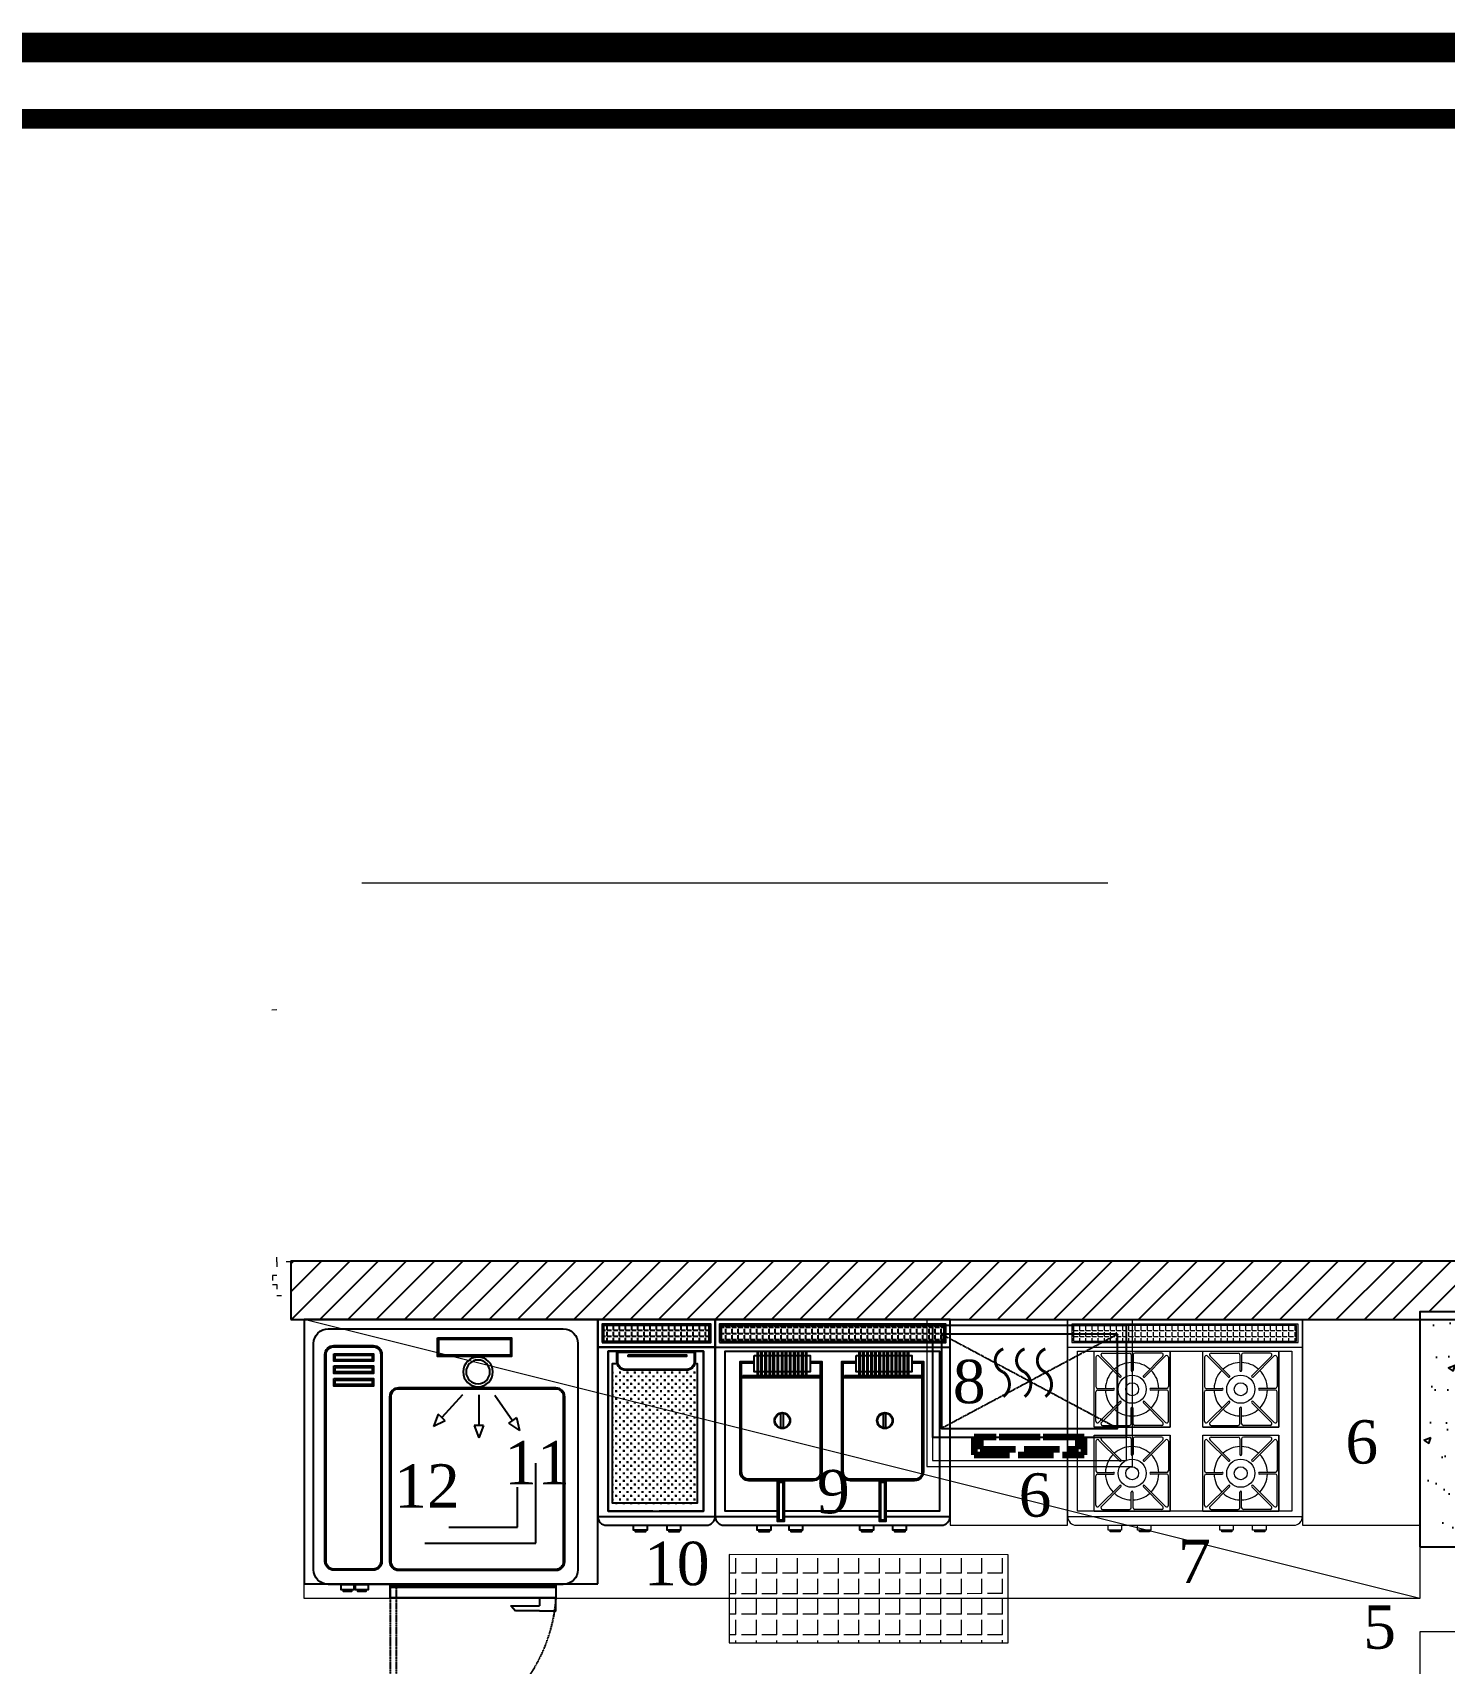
# Model space of a CAD drawing. Header units: millimetres. Extents: x 60271 to 65257, y 2062 to 12046.
# Drawn here: x 61395 to 61876, y 11491 to 12046 of the extents above; entities that cross this region are included whole.
import ezdxf

# ---------------------------------------------------------------- set-up
doc = ezdxf.new("R2010")
doc.units = ezdxf.units.MM
for name, pattern in [('ACAD_ISO02W100', [15, 12, -3]), ('ACAD_ISO07W100', [3, 0, -3]), ('DGN Style 1', [9692.577647, 16.127417, -9676.45023]), ('HIDDENX2', [19.05, 12.7, -6.35])]:
    doc.linetypes.add(name, pattern=pattern)
for name, color, linetype, lineweight in [('312M_Cerceve', 10, 'Continuous', 60), ('312M_Mutfak1', 163, 'Continuous', 18), ('p_tarama', 251, 'Continuous', 15), ('p_ölçü', 40, 'Continuous', 15), ('t_mutfak ekipmanları', 167, 'Continuous', 18)]:
    doc.layers.add(name, color=color, linetype=linetype, lineweight=lineweight)
for name, color, linetype in [('A-AREA-PATT', 1, 'Continuous'), ('A2-1-00-000 - Level 18', 1, 'Continuous'), ('A2-1-00-000 - Level 9', 1, 'Continuous'), ('COLUMNS', 8, 'Continuous'), ('DU', 7, 'Continuous'), ('t_yazi', 144, 'Continuous')]:
    doc.layers.add(name, color=color, linetype=linetype)
doc.styles.add('YAZI', font='times.ttf', dxfattribs={"height": 11})

# ---------------------------------------------------------------- blocks, each defined once
blk = doc.blocks.new('*U4')
at = {"layer": 'A2-1-00-000 - Level 9', "color": 1, "linetype": 'DGN Style 1', "lineweight": 0}
for p, q in [((451.7, -371.7), (451.7, 486.3)), ((-500, -384), (-500, -371.7)), ((-500, -371.7), (-452.7, -371.7)), ((-452.7, -371.7), (-452.7, -418.1)), ((500, -371.7), (451.7, -371.7)), ((451.7, -371.7), (451.7, -418.1)), ((500, -384), (500, -371.7)), ((-452.7, -418.1), (-437.5, -418.1)), ((-437.5, -418.1), (-437.5, -448.4)), ((451.7, -418.1), (437.5, -418.1)), ((437.5, -418.1), (437.5, -448.4)), ((-500, -486.3), (-500, -474)), ((-452.7, -486.3), (-500, -486.3)), ((-437.5, -448.4), (-452.7, -448.4)), ((-452.7, -448.4), (-452.7, -486.3)), ((437.5, -448.4), (451.7, -448.4)), ((451.7, -448.4), (451.7, -486.3)), ((451.7, -486.3), (500, -486.3)), ((500, -486.3), (500, -474))]:
    blk.add_line(p, q, dxfattribs=at)
blk.add_arc((451.7, -418.1), 904.4, 90, 180, dxfattribs=at)
blk = doc.blocks.new('vcc33423c42')
at = {"linetype": 'ACAD_ISO07W100', "ltscale": 0.02}
for p, q in [((678441.95, -129498.74), (678441.95, -129442.74)), ((678443.95, -129498.74), (678443.95, -129442.74))]:
    blk.add_line(p, q, dxfattribs=at)
for p, q in [((678483.06, -129491.4), (678484.57, -129489.78)), ((678453.66, -129512.75), (678491.51, -129512.75)), ((678491.51, -129512.75), (678491.51, -129540.05)), ((678461.85, -129518.21), (678485.26, -129518.21)), ((678485.26, -129518.21), (678485.26, -129531.86)), ((678470.46, -129552.82), (678472.1, -129548.65)), ((678473.74, -129552.82), (678472.1, -129548.65)), ((678458.25, -129556.66), (678456.65, -129552.48)), ((678460.67, -129554.45), (678456.65, -129552.48)), ((678459.46, -129555.56), (678458.25, -129556.66)), ((678460.67, -129554.45), (678459.46, -129555.56)), ((678466.52, -129563.29), (678459.46, -129555.56)), ((678472.1, -129552.82), (678470.46, -129552.82)), ((678472.1, -129563.29), (678472.1, -129552.82)), ((678473.74, -129552.82), (678472.1, -129552.82)), ((678477.57, -129563.18), (678483.56, -129554.59)), ((678482.22, -129553.65), (678485.95, -129551.17)), ((678483.56, -129554.59), (678482.22, -129553.65)), ((678484.91, -129555.53), (678483.56, -129554.59)), ((678484.91, -129555.53), (678485.95, -129551.17))]:
    blk.add_line(p, q)
for points in [[(678441.95, -129498.74), (678498.33, -129498.74), (678498.33, -129494.17), (678441.95, -129494.17)], [(678425.22, -129498.74), (678429.58, -129498.74), (678429.58, -129496.87), (678425.22, -129496.87)], [(678425.98, -129496.87), (678428.78, -129496.87), (678428.78, -129496.34), (678425.98, -129496.34)], [(678430.09, -129498.74), (678434.45, -129498.74), (678434.45, -129496.87), (678430.09, -129496.87)], [(678430.85, -129496.87), (678433.65, -129496.87), (678433.65, -129496.34), (678430.85, -129496.34)], [(678441.95, -129498.74), (678498.33, -129498.74), (678498.33, -129497.71), (678441.95, -129497.71)], [(678442.35, -129498.34), (678497.93, -129498.34), (678497.93, -129498.11), (678442.35, -129498.11)], [(678422.72, -129568.82), (678436.25, -129568.82), (678436.25, -129566.28), (678422.72, -129566.28)], [(678423.22, -129568.32), (678435.75, -129568.32), (678435.75, -129566.78), (678423.22, -129566.78)], [(678422.72, -129573.11), (678436.25, -129573.11), (678436.25, -129570.56), (678422.72, -129570.56)], [(678423.22, -129572.61), (678435.75, -129572.61), (678435.75, -129571.06), (678423.22, -129571.06)], [(678422.72, -129577.26), (678436.25, -129577.26), (678436.25, -129574.71), (678422.72, -129574.71)], [(678423.22, -129576.76), (678435.75, -129576.76), (678435.75, -129575.21), (678423.22, -129575.21)], [(678458.08, -129582.65), (678483.26, -129582.65), (678483.26, -129576.36), (678458.08, -129576.36)], [(678458.48, -129582.25), (678482.86, -129582.25), (678482.86, -129576.76), (678458.48, -129576.76)]]:
    blk.add_lwpolyline(points, close=True)
for points in [[(678482.89, -129491.4), (678492.71, -129491.4)], [(678492.71, -129489.78), (678484.57, -129489.78)], [(678492.71, -129489.78), (678498.33, -129489.78), (678498.33, -129494.17), (678492.71, -129494.17), (678492.71, -129491.4)]]:
    blk.add_lwpolyline(points)
for points in [[(678420.84, -129585.74), (678500.84, -129585.74, 0.414214), (678505.84, -129580.74), (678505.84, -129503.74, 0.414214), (678500.84, -129498.74), (678420.84, -129498.74, 0.414214), (678415.84, -129503.74), (678415.84, -129580.74, 0.414214)], [(678422.69, -129580.02), (678436.1, -129580.02, 0.414214), (678439.1, -129577.02), (678439.1, -129506.58, 0.414214), (678436.1, -129503.58), (678422.69, -129503.58, 0.414214), (678419.69, -129506.58), (678419.69, -129577.02, 0.414214)], [(678422.69, -129579.62), (678436.1, -129579.62, 0.414214), (678438.7, -129577.02), (678438.7, -129506.58, 0.414214), (678436.1, -129503.98), (678422.69, -129503.98, 0.414214), (678420.09, -129506.58), (678420.09, -129577.02, 0.414214)], [(678444.73, -129503.58), (678498.37, -129503.58, -0.414214), (678501.37, -129506.58), (678501.37, -129562.65, -0.414214), (678498.37, -129565.65), (678444.73, -129565.65, -0.414214), (678441.73, -129562.65), (678441.73, -129506.58, -0.414214)], [(678444.73, -129503.98), (678498.37, -129503.98, -0.414214), (678500.97, -129506.58), (678500.97, -129562.65, -0.414214), (678498.37, -129565.25), (678444.73, -129565.25, -0.414214), (678442.13, -129562.65), (678442.13, -129506.58, -0.414214)]]:
    blk.add_lwpolyline(points, format="xyb", close=True)
for radius in [5.06, 4.06]:
    blk.add_circle((678471.82, -129571.07), radius)
blk.add_arc((678442.95, -129498.26), 55.53, 4.2254, 91.0318, dxfattribs=at)
blk = doc.blocks.new('ce2323c23c23')
h = blk.add_hatch()
h.set_pattern_fill('ANGLE', color=256, scale=0.3, style=0)
h.set_pattern_definition([(0, (673228.2073, -129656.507), (0, 2.0955), [1.524, -0.5715]), (90, (673228.2073, -129656.507), (-2.0955, 1e-16), [1.524, -0.5715])])
h.paths.add_polyline_path([(678843.98, -129789.06), (678843.98, -129794.39), (678919.98, -129794.39), (678919.98, -129789.06)])
for p, q in [((678841.98, -129854.06), (678863.25, -129854.06)), ((678865.46, -129854.06), (678897.9, -129854.06)), ((678900.1, -129854.06), (678921.98, -129854.06))]:
    blk.add_line(p, q)
blk.add_lwpolyline([(678844.98, -129857.06), (678918.98, -129857.06, 0.414214), (678921.98, -129854.06), (678921.98, -129787.06), (678841.98, -129787.06), (678841.98, -129854.06, 0.414214)], format="xyb", close=True)
for points in [[(678841.98, -129796.39), (678921.98, -129796.39), (678921.98, -129787.06), (678841.98, -129787.06)], [(678843.48, -129794.89), (678920.48, -129794.89), (678920.48, -129788.56), (678843.48, -129788.56)], [(678843.98, -129794.39), (678919.98, -129794.39), (678919.98, -129789.06), (678843.98, -129789.06)], [(678855.29, -129799.25), (678874.3, -129799.25), (678874.3, -129804.8), (678855.29, -129804.8)], [(678856.33, -129798.25), (678856.6, -129798.25), (678856.6, -129805.72), (678856.33, -129805.72)], [(678857.63, -129798.25), (678857.9, -129798.25), (678857.9, -129805.72), (678857.63, -129805.72)], [(678859.05, -129798.25), (678859.32, -129798.25), (678859.32, -129805.72), (678859.05, -129805.72)], [(678860.47, -129798.25), (678860.74, -129798.25), (678860.74, -129805.72), (678860.47, -129805.72)], [(678861.76, -129798.25), (678862.04, -129798.25), (678862.04, -129805.72), (678861.76, -129805.72)], [(678863.18, -129798.25), (678863.45, -129798.25), (678863.45, -129805.72), (678863.18, -129805.72)], [(678864.65, -129798.25), (678864.92, -129798.25), (678864.92, -129805.72), (678864.65, -129805.72)], [(678865.95, -129798.25), (678866.22, -129798.25), (678866.22, -129805.72), (678865.95, -129805.72)], [(678867.37, -129798.25), (678867.64, -129798.25), (678867.64, -129805.72), (678867.37, -129805.72)], [(678868.79, -129798.25), (678869.06, -129798.25), (678869.06, -129805.72), (678868.79, -129805.72)], [(678870.08, -129798.25), (678870.35, -129798.25), (678870.35, -129805.72), (678870.08, -129805.72)], [(678871.5, -129798.25), (678871.77, -129798.25), (678871.77, -129805.72), (678871.5, -129805.72)], [(678872.85, -129798.25), (678873.12, -129798.25), (678873.12, -129805.72), (678872.85, -129805.72)], [(678889.93, -129799.25), (678908.94, -129799.25), (678908.94, -129804.8), (678889.93, -129804.8)], [(678890.97, -129798.25), (678891.25, -129798.25), (678891.25, -129805.72), (678890.97, -129805.72)], [(678892.27, -129798.25), (678892.54, -129798.25), (678892.54, -129805.72), (678892.27, -129805.72)], [(678893.69, -129798.25), (678893.96, -129798.25), (678893.96, -129805.72), (678893.69, -129805.72)], [(678895.11, -129798.25), (678895.38, -129798.25), (678895.38, -129805.72), (678895.11, -129805.72)], [(678896.41, -129798.25), (678896.68, -129798.25), (678896.68, -129805.72), (678896.41, -129805.72)], [(678897.83, -129798.25), (678898.1, -129798.25), (678898.1, -129805.72), (678897.83, -129805.72)], [(678899.29, -129798.25), (678899.57, -129798.25), (678899.57, -129805.72), (678899.29, -129805.72)], [(678900.59, -129798.25), (678900.86, -129798.25), (678900.86, -129805.72), (678900.59, -129805.72)], [(678902.01, -129798.25), (678902.28, -129798.25), (678902.28, -129805.72), (678902.01, -129805.72)], [(678903.43, -129798.25), (678903.7, -129798.25), (678903.7, -129805.72), (678903.43, -129805.72)], [(678904.73, -129798.25), (678905, -129798.25), (678905, -129805.72), (678904.73, -129805.72)], [(678906.14, -129798.25), (678906.42, -129798.25), (678906.42, -129805.72), (678906.14, -129805.72)], [(678907.49, -129798.25), (678907.76, -129798.25), (678907.76, -129805.72), (678907.49, -129805.72)], [(678851.39, -129806.04), (678877.37, -129806.04), (678877.37, -129806.83), (678851.39, -129806.83)], [(678886.01, -129806.04), (678911.99, -129806.04), (678911.99, -129806.83), (678886.01, -129806.83)], [(678863.25, -129841.93), (678865.46, -129841.93), (678865.46, -129855.85), (678863.25, -129855.85)], [(678863.75, -129842.43), (678864.96, -129842.43), (678864.96, -129855.35), (678863.75, -129855.35)], [(678897.9, -129841.93), (678900.1, -129841.93), (678900.1, -129855.85), (678897.9, -129855.85)], [(678898.4, -129842.43), (678899.6, -129842.43), (678899.6, -129855.35), (678898.4, -129855.35)], [(678856.25, -129857.06), (678860.87, -129857.06), (678860.87, -129858.78), (678856.25, -129858.78)], [(678856.94, -129858.78), (678860.37, -129858.78), (678860.37, -129859.36), (678856.94, -129859.36)], [(678867.14, -129857.06), (678871.76, -129857.06), (678871.76, -129858.78), (678867.14, -129858.78)], [(678867.83, -129858.78), (678871.26, -129858.78), (678871.26, -129859.36), (678867.83, -129859.36)], [(678891.24, -129857.06), (678895.86, -129857.06), (678895.86, -129858.78), (678891.24, -129858.78)], [(678891.93, -129858.78), (678895.36, -129858.78), (678895.36, -129859.36), (678891.93, -129859.36)], [(678902.44, -129857.06), (678907.06, -129857.06), (678907.06, -129858.78), (678902.44, -129858.78)], [(678903.13, -129858.78), (678906.56, -129858.78), (678906.56, -129859.36), (678903.13, -129859.36)]]:
    blk.add_lwpolyline(points, close=True)
for points in [[(678863.25, -129852.3), (678845.34, -129852.3), (678845.34, -129797.82), (678918.36, -129797.82), (678918.36, -129852.3), (678900.1, -129852.3)], [(678864.31, -129823.88), (678864.31, -129818.97)], [(678865.08, -129818.93), (678865.08, -129823.92)], [(678899.24, -129823.88), (678899.24, -129818.97)], [(678900.01, -129818.93), (678900.01, -129823.92)], [(678897.9, -129852.3), (678865.46, -129852.3)]]:
    blk.add_lwpolyline(points)
for points in [[(678874.3, -129801.29), (678878.25, -129801.29), (678878.25, -129838.93, -0.414214), (678875.25, -129841.93), (678853.46, -129841.93, -0.414214), (678850.46, -129838.93), (678850.46, -129801.29), (678855.29, -129801.29)], [(678874.3, -129801.79), (678877.75, -129801.79), (678877.75, -129838.93, -0.414214), (678875.25, -129841.43), (678853.46, -129841.43, -0.414214), (678850.96, -129838.93), (678850.96, -129801.79), (678855.29, -129801.79)], [(678908.94, -129801.29), (678912.89, -129801.29), (678912.89, -129838.93, -0.414214), (678909.89, -129841.93), (678888.1, -129841.93, -0.414214), (678885.1, -129838.93), (678885.1, -129801.29), (678889.93, -129801.29)], [(678908.94, -129801.79), (678912.39, -129801.79), (678912.39, -129838.93, -0.414214), (678909.89, -129841.43), (678888.1, -129841.43, -0.414214), (678885.6, -129838.93), (678885.6, -129801.79), (678889.93, -129801.79)]]:
    blk.add_lwpolyline(points, format="xyb")
for centre, radius in [((678864.83, -129821.43), 2.71), ((678864.83, -129821.43), 2.51), ((678899.76, -129821.43), 2.71), ((678899.76, -129821.43), 2.51)]:
    blk.add_circle(centre, radius)
blk = doc.blocks.new('c232c3232')
at = {"linetype": 'Continuous'}
for points in [[(62059.53, 11547.9), (62059.53, 11597.9), (61989.53, 11597.9), (61989.53, 11547.9)], [(62057.53, 11549.9), (62057.53, 11595.9), (61991.53, 11595.9), (61991.53, 11549.9)]]:
    blk.add_lwpolyline(points, close=True, dxfattribs=at)
at = {"layer": 'DU', "linetype": 'ACAD_ISO02W100', "ltscale": 0.01}
for p, q in [((62054.53, 11560.85), (61994.53, 11592.9)), ((62054.53, 11592.9), (61994.53, 11560.85))]:
    blk.add_line(p, q, dxfattribs=at)
at = {"layer": 'DU'}
for points in [[(62057.53, 11595.9), (61991.53, 11595.9), (61991.53, 11557.85), (62057.53, 11557.85)], [(62054.53, 11592.9), (61994.53, 11592.9), (61994.53, 11560.85), (62054.53, 11560.85)]]:
    blk.add_lwpolyline(points, close=True, dxfattribs=at)
at = {"layer": 'DU', "const_width": 1}
for points in [[(62015.59, 11587.93, 0.696203), (62015.59, 11580.03, -0.502994), (62015.59, 11571.68)], [(62022.84, 11587.93, 0.696203), (62022.84, 11580.03, -0.502994), (62022.84, 11571.68)], [(62029.92, 11587.93, 0.696203), (62029.92, 11580.03, -0.502994), (62029.92, 11571.68)]]:
    blk.add_lwpolyline(points, format="xyb", dxfattribs=at)
at = {"layer": 'DU', "linetype": 'ACAD_ISO02W100', "lineweight": 100}
for points in [[(62043.17, 11557.85), (62005.69, 11557.85), (62005.69, 11551.83), (62043.17, 11551.83)], [(62041.17, 11557.85), (62007.69, 11557.85), (62007.69, 11553.83), (62041.17, 11553.83)]]:
    blk.add_lwpolyline(points, close=True, dxfattribs=at)
blk = doc.blocks.new('23f232')
at = {"layer": '312M_Mutfak1'}
h = blk.add_hatch(dxfattribs=at)
h.set_pattern_fill('ANGLE', color=256, scale=0.3, style=0)
h.set_pattern_definition([(0, (56209.2694, 11608.4574), (0, 2.0955), [1.524, -0.5715]), (90, (56209.2694, 11608.4574), (-2.0955, 1e-16), [1.524, -0.5715])])
h.paths.add_polyline_path([(61825.04, 11475.9), (61825.04, 11470.57), (61901.04, 11470.57), (61901.04, 11475.9)])
for p, q in [((61832.68, 11465.08), (61832.68, 11455.09)), ((61833.63, 11465.54), (61840.85, 11458.36)), ((61834.62, 11465.49), (61841.22, 11458.82)), ((61834.98, 11466.53), (61844.16, 11466.53)), ((61844.74, 11465.95), (61844.74, 11460.6)), ((61845.33, 11465.95), (61845.33, 11460.6)), ((61855.09, 11466.53), (61845.91, 11466.53)), ((61855.45, 11465.49), (61848.85, 11458.82)), ((61856.44, 11465.54), (61849.22, 11458.36)), ((61857.38, 11465.08), (61857.38, 11455.09)), ((61857.97, 11441.28), (61857.97, 11467.14)), ((61869.67, 11465.08), (61869.67, 11455.09)), ((61870.62, 11465.54), (61877.84, 11458.36)), ((61871.6, 11465.49), (61878.2, 11458.82)), ((61871.97, 11466.53), (61881.15, 11466.53)), ((61881.73, 11465.95), (61881.73, 11460.6)), ((61882.31, 11465.95), (61882.31, 11460.6)), ((61892.07, 11466.53), (61882.9, 11466.53)), ((61892.44, 11465.49), (61885.84, 11458.82)), ((61893.42, 11465.54), (61886.2, 11458.36)), ((61894.37, 11465.08), (61894.37, 11455.09)), ((61894.95, 11441.28), (61894.95, 11467.14)), ((61832.68, 11443.34), (61832.68, 11453.34)), ((61833.27, 11454.5), (61838.7, 11454.5)), ((61833.27, 11453.92), (61838.7, 11453.92)), ((61833.27, 11453.92), (61838.7, 11453.92)), ((61841.26, 11458.41), (61841.26, 11458.41)), ((61848.81, 11458.41), (61848.81, 11458.41)), ((61856.8, 11454.5), (61851.36, 11454.5)), ((61856.8, 11453.92), (61851.36, 11453.92)), ((61856.8, 11453.92), (61851.36, 11453.92)), ((61857.38, 11443.34), (61857.38, 11453.34)), ((61869.67, 11443.34), (61869.67, 11453.34)), ((61870.25, 11454.5), (61875.69, 11454.5)), ((61870.25, 11453.92), (61875.69, 11453.92)), ((61870.25, 11453.92), (61875.69, 11453.92)), ((61878.25, 11458.41), (61878.25, 11458.41)), ((61885.79, 11458.41), (61885.79, 11458.41)), ((61893.79, 11454.5), (61888.35, 11454.5)), ((61893.79, 11453.92), (61888.35, 11453.92)), ((61893.79, 11453.92), (61888.35, 11453.92)), ((61894.37, 11443.34), (61894.37, 11453.34)), ((61833.63, 11442.89), (61840.85, 11450.06)), ((61834.62, 11442.93), (61841.22, 11449.61)), ((61841.26, 11450.02), (61841.26, 11450.02)), ((61844.74, 11442.48), (61844.74, 11447.83)), ((61845.33, 11442.48), (61845.33, 11447.83)), ((61848.81, 11450.02), (61848.81, 11450.02)), ((61855.45, 11442.93), (61848.85, 11449.61)), ((61856.44, 11442.89), (61849.22, 11450.06)), ((61870.62, 11442.89), (61877.84, 11450.06)), ((61871.6, 11442.93), (61878.2, 11449.61)), ((61878.25, 11450.02), (61878.25, 11450.02)), ((61881.73, 11442.48), (61881.73, 11447.83)), ((61882.31, 11442.48), (61882.31, 11447.83)), ((61885.79, 11450.02), (61885.79, 11450.02)), ((61892.44, 11442.93), (61885.84, 11449.61)), ((61893.42, 11442.89), (61886.2, 11450.06)), ((61832.1, 11441.28), (61857.97, 11441.28)), ((61833.63, 11436.92), (61840.85, 11429.75)), ((61834.62, 11436.88), (61841.22, 11430.2)), ((61834.98, 11441.9), (61844.16, 11441.9)), ((61834.98, 11437.91), (61844.16, 11437.91)), ((61844.74, 11437.33), (61844.74, 11431.98)), ((61845.33, 11437.33), (61845.33, 11431.98)), ((61855.09, 11441.9), (61845.91, 11441.9)), ((61855.09, 11437.91), (61845.91, 11437.91)), ((61855.45, 11436.88), (61848.85, 11430.2)), ((61856.44, 11436.92), (61849.22, 11429.75)), ((61857.97, 11412.66), (61857.97, 11438.53)), ((61869.09, 11441.28), (61894.95, 11441.28)), ((61870.62, 11436.92), (61877.84, 11429.75)), ((61871.6, 11436.88), (61878.2, 11430.2)), ((61871.97, 11441.9), (61881.15, 11441.9)), ((61871.97, 11437.91), (61881.15, 11437.91)), ((61881.73, 11437.33), (61881.73, 11431.98)), ((61882.31, 11437.33), (61882.31, 11431.98)), ((61892.07, 11441.9), (61882.9, 11441.9)), ((61892.07, 11437.91), (61882.9, 11437.91)), ((61892.44, 11436.88), (61885.84, 11430.2)), ((61893.42, 11436.92), (61886.2, 11429.75)), ((61894.95, 11412.66), (61894.95, 11438.53)), ((61832.68, 11436.47), (61832.68, 11426.47)), ((61857.38, 11436.47), (61857.38, 11426.47)), ((61869.67, 11436.47), (61869.67, 11426.47)), ((61894.37, 11436.47), (61894.37, 11426.47)), ((61833.27, 11425.89), (61838.7, 11425.89)), ((61841.26, 11429.79), (61841.26, 11429.79)), ((61848.81, 11429.79), (61848.81, 11429.79)), ((61856.8, 11425.89), (61851.36, 11425.89)), ((61870.25, 11425.89), (61875.69, 11425.89)), ((61878.25, 11429.79), (61878.25, 11429.79)), ((61885.79, 11429.79), (61885.79, 11429.79)), ((61893.79, 11425.89), (61888.35, 11425.89)), ((61832.68, 11414.72), (61832.68, 11424.72)), ((61833.27, 11425.3), (61838.7, 11425.3)), ((61833.27, 11425.3), (61838.7, 11425.3)), ((61833.63, 11414.27), (61840.85, 11421.44)), ((61834.62, 11414.32), (61841.22, 11420.99)), ((61841.26, 11421.4), (61841.26, 11421.4)), ((61848.81, 11421.4), (61848.81, 11421.4)), ((61855.45, 11414.32), (61848.85, 11420.99)), ((61856.44, 11414.27), (61849.22, 11421.44)), ((61856.8, 11425.3), (61851.36, 11425.3)), ((61856.8, 11425.3), (61851.36, 11425.3)), ((61857.38, 11414.72), (61857.38, 11424.72)), ((61869.67, 11414.72), (61869.67, 11424.72)), ((61870.25, 11425.3), (61875.69, 11425.3)), ((61870.25, 11425.3), (61875.69, 11425.3)), ((61870.62, 11414.27), (61877.84, 11421.44)), ((61871.6, 11414.32), (61878.2, 11420.99)), ((61878.25, 11421.4), (61878.25, 11421.4)), ((61885.79, 11421.4), (61885.79, 11421.4)), ((61892.44, 11414.32), (61885.84, 11420.99)), ((61893.42, 11414.27), (61886.2, 11421.44)), ((61893.79, 11425.3), (61888.35, 11425.3)), ((61893.79, 11425.3), (61888.35, 11425.3)), ((61894.37, 11414.72), (61894.37, 11424.72)), ((61844.74, 11413.86), (61844.74, 11419.21)), ((61845.33, 11413.86), (61845.33, 11419.21)), ((61881.73, 11413.86), (61881.73, 11419.21)), ((61882.31, 11413.86), (61882.31, 11419.21)), ((61823.04, 11410.9), (61903.04, 11410.9)), ((61832.1, 11412.66), (61857.97, 11412.66)), ((61834.98, 11413.28), (61844.16, 11413.28)), ((61855.09, 11413.28), (61845.91, 11413.28)), ((61869.09, 11412.66), (61894.95, 11412.66)), ((61871.97, 11413.28), (61881.15, 11413.28)), ((61892.07, 11413.28), (61882.9, 11413.28))]:
    blk.add_line(p, q, dxfattribs=at)
blk.add_lwpolyline([(61826.04, 11407.9), (61900.04, 11407.9, 0.414214), (61903.04, 11410.9), (61903.04, 11477.9), (61823.04, 11477.9), (61823.04, 11410.9, 0.414214)], format="xyb", close=True, dxfattribs=at)
for points in [[(61823.04, 11468.57), (61903.04, 11468.57), (61903.04, 11477.9), (61823.04, 11477.9)], [(61824.54, 11470.07), (61901.54, 11470.07), (61901.54, 11476.4), (61824.54, 11476.4)], [(61825.04, 11470.57), (61901.04, 11470.57), (61901.04, 11475.9), (61825.04, 11475.9)], [(61826.4, 11467.14), (61899.42, 11467.14), (61899.42, 11412.66), (61826.4, 11412.66)], [(61857.97, 11441.28), (61832.1, 11441.28), (61832.1, 11467.14), (61857.97, 11467.14)], [(61857.97, 11441.28), (61832.1, 11441.28), (61832.1, 11467.14), (61857.97, 11467.14)], [(61857.97, 11441.28), (61832.1, 11441.28), (61832.1, 11467.14), (61857.97, 11467.14)], [(61894.95, 11441.28), (61869.09, 11441.28), (61869.09, 11467.14), (61894.95, 11467.14)], [(61894.95, 11441.28), (61869.09, 11441.28), (61869.09, 11467.14), (61894.95, 11467.14)], [(61894.95, 11441.28), (61869.09, 11441.28), (61869.09, 11467.14), (61894.95, 11467.14)], [(61857.97, 11412.66), (61832.1, 11412.66), (61832.1, 11438.53), (61857.97, 11438.53)], [(61857.97, 11412.66), (61832.1, 11412.66), (61832.1, 11438.53), (61857.97, 11438.53)], [(61857.97, 11412.66), (61832.1, 11412.66), (61832.1, 11438.53), (61857.97, 11438.53)], [(61894.95, 11412.66), (61869.09, 11412.66), (61869.09, 11438.53), (61894.95, 11438.53)], [(61894.95, 11412.66), (61869.09, 11412.66), (61869.09, 11438.53), (61894.95, 11438.53)], [(61894.95, 11412.66), (61869.09, 11412.66), (61869.09, 11438.53), (61894.95, 11438.53)], [(61836.83, 11407.9), (61841.45, 11407.9), (61841.45, 11406.19), (61836.83, 11406.19)], [(61837.52, 11406.19), (61840.95, 11406.19), (61840.95, 11405.61), (61837.52, 11405.61)], [(61846.81, 11407.9), (61851.43, 11407.9), (61851.43, 11406.19), (61846.81, 11406.19)], [(61847.5, 11406.19), (61850.93, 11406.19), (61850.93, 11405.61), (61847.5, 11405.61)], [(61874.87, 11407.9), (61879.49, 11407.9), (61879.49, 11406.19), (61874.87, 11406.19)], [(61875.56, 11406.19), (61878.99, 11406.19), (61878.99, 11405.61), (61875.56, 11405.61)], [(61886.07, 11407.9), (61890.69, 11407.9), (61890.69, 11406.19), (61886.07, 11406.19)], [(61886.76, 11406.19), (61890.19, 11406.19), (61890.19, 11405.61), (61886.76, 11405.61)]]:
    blk.add_lwpolyline(points, close=True, dxfattribs=at)
for centre, radius in [((61845.03, 11454.21), 4.79), ((61882.02, 11454.21), 4.79), ((61845.03, 11454.21), 2.2), ((61882.02, 11454.21), 2.2), ((61845.03, 11425.6), 4.79), ((61845.03, 11425.6), 2.2), ((61882.02, 11425.6), 4.79), ((61882.02, 11425.6), 2.2)]:
    blk.add_circle(centre, radius, dxfattribs=at)
for centre, radius, start, end in [((61833.27, 11465.08), 0.583, 51.148, 180), ((61834.98, 11465.95), 0.583, 90, 231.148), ((61844.16, 11465.95), 0.583, 360, 90), ((61845.91, 11465.95), 0.583, 90, 180), ((61855.09, 11465.95), 0.583, 308.852, 90), ((61856.8, 11465.08), 0.583, 360, 128.852), ((61870.25, 11465.08), 0.583, 51.148, 180), ((61871.97, 11465.95), 0.583, 90, 231.148), ((61881.15, 11465.95), 0.583, 360, 90), ((61882.9, 11465.95), 0.583, 90, 180), ((61892.07, 11465.95), 0.583, 308.852, 90), ((61893.79, 11465.08), 0.583, 360, 128.852), ((61845.03, 11454.21), 9.1, 135.2011, 178.1649), ((61845.03, 11454.21), 9.1, 91.8351, 131.3748), ((61845.03, 11460.6), 0.291, 180, 270), ((61845.03, 11460.6), 0.291, 270, 360), ((61845.03, 11454.21), 9.1, 48.6252, 88.1649), ((61845.03, 11454.21), 9.1, 1.8351, 44.7989), ((61882.02, 11454.21), 9.1, 135.2011, 178.1649), ((61882.02, 11454.21), 9.1, 91.8351, 131.3748), ((61882.02, 11460.6), 0.291, 180, 270), ((61882.02, 11460.6), 0.291, 270, 360), ((61882.02, 11454.21), 9.1, 48.6252, 88.1649), ((61882.02, 11454.21), 9.1, 1.8351, 44.7989), ((61833.27, 11455.09), 0.583, 180, 270), ((61833.27, 11453.34), 0.583, 90, 180), ((61845.03, 11454.21), 9.1, 181.8351, 224.7989), ((61838.7, 11454.21), 0.291, 360, 90), ((61838.7, 11454.21), 0.291, 270, 360), ((61841.03, 11458.59), 0.291, 231.1535, 321.1357), ((61841.03, 11458.59), 0.291, 321.1471, 51.1404), ((61849.03, 11458.59), 0.291, 128.8596, 218.8529), ((61849.03, 11458.59), 0.291, 218.8643, 308.8465), ((61851.36, 11454.21), 0.291, 90, 180), ((61851.36, 11454.21), 0.291, 180, 270), ((61845.03, 11454.21), 9.1, 315.2011, 358.1649), ((61856.8, 11455.09), 0.583, 270, 360), ((61856.8, 11453.34), 0.583, 0, 90), ((61870.25, 11455.09), 0.583, 180, 270), ((61870.25, 11453.34), 0.583, 90, 180), ((61882.02, 11454.21), 9.1, 181.8351, 224.7989), ((61875.69, 11454.21), 0.291, 360, 90), ((61875.69, 11454.21), 0.291, 270, 360), ((61878.02, 11458.59), 0.291, 231.1535, 321.1357), ((61878.02, 11458.59), 0.291, 321.1471, 51.1404), ((61886.02, 11458.59), 0.291, 128.8596, 218.8529), ((61886.02, 11458.59), 0.291, 218.8643, 308.8465), ((61888.35, 11454.21), 0.291, 90, 180), ((61888.35, 11454.21), 0.291, 180, 270), ((61882.02, 11454.21), 9.1, 315.2011, 358.1649), ((61893.79, 11455.09), 0.583, 270, 360), ((61893.79, 11453.34), 0.583, 0, 90), ((61841.03, 11449.83), 0.291, 38.8643, 128.8465), ((61841.03, 11449.83), 0.291, 308.8596, 38.8529), ((61845.03, 11447.83), 0.291, 90, 180), ((61845.03, 11447.83), 0.291, 0, 90), ((61849.03, 11449.83), 0.291, 141.1471, 231.1404), ((61849.03, 11449.83), 0.291, 51.1535, 141.1357), ((61878.02, 11449.83), 0.291, 38.8643, 128.8465), ((61878.02, 11449.83), 0.291, 308.8596, 38.8529), ((61882.02, 11447.83), 0.291, 90, 180), ((61882.02, 11447.83), 0.291, 0, 90), ((61886.02, 11449.83), 0.291, 141.1471, 231.1404), ((61886.02, 11449.83), 0.291, 51.1535, 141.1357), ((61833.27, 11443.34), 0.583, 180, 308.852), ((61834.98, 11442.48), 0.583, 128.852, 270), ((61845.03, 11454.21), 9.1, 228.6252, 268.1649), ((61844.16, 11442.48), 0.583, 270, 0), ((61845.03, 11454.21), 9.1, 271.8351, 311.3748), ((61845.91, 11442.48), 0.583, 180, 270), ((61855.09, 11442.48), 0.583, 270, 51.148), ((61856.8, 11443.34), 0.583, 231.148, 0), ((61870.25, 11443.34), 0.583, 180, 308.852), ((61871.97, 11442.48), 0.583, 128.852, 270), ((61882.02, 11454.21), 9.1, 228.6252, 268.1649), ((61881.15, 11442.48), 0.583, 270, 0), ((61882.02, 11454.21), 9.1, 271.8351, 311.3748), ((61882.9, 11442.48), 0.583, 180, 270), ((61892.07, 11442.48), 0.583, 270, 51.148), ((61893.79, 11443.34), 0.583, 231.148, 0), ((61833.27, 11436.47), 0.583, 51.148, 180), ((61834.98, 11437.33), 0.583, 90, 231.148), ((61844.16, 11437.33), 0.583, 360, 90), ((61845.91, 11437.33), 0.583, 90, 180), ((61855.09, 11437.33), 0.583, 308.852, 90), ((61856.8, 11436.47), 0.583, 360, 128.852), ((61870.25, 11436.47), 0.583, 51.148, 180), ((61871.97, 11437.33), 0.583, 90, 231.148), ((61881.15, 11437.33), 0.583, 360, 90), ((61882.9, 11437.33), 0.583, 90, 180), ((61892.07, 11437.33), 0.583, 308.852, 90), ((61893.79, 11436.47), 0.583, 360, 128.852), ((61845.03, 11425.6), 9.1, 135.2011, 178.1649), ((61845.03, 11425.6), 9.1, 91.8351, 131.3748), ((61845.03, 11431.98), 0.291, 180, 270), ((61845.03, 11431.98), 0.291, 270, 360), ((61845.03, 11425.6), 9.1, 48.6252, 88.1649), ((61845.03, 11425.6), 9.1, 1.8351, 44.7989), ((61882.02, 11425.6), 9.1, 135.2011, 178.1649), ((61882.02, 11425.6), 9.1, 91.8351, 131.3748), ((61882.02, 11431.98), 0.291, 180, 270), ((61882.02, 11431.98), 0.291, 270, 360), ((61882.02, 11425.6), 9.1, 48.6252, 88.1649), ((61882.02, 11425.6), 9.1, 1.8351, 44.7989), ((61833.27, 11426.47), 0.583, 180, 270), ((61838.7, 11425.6), 0.291, 360, 90), ((61838.7, 11425.6), 0.291, 270, 360), ((61841.03, 11429.97), 0.291, 231.1535, 321.1357), ((61841.03, 11429.97), 0.291, 321.1471, 51.1404), ((61849.03, 11429.97), 0.291, 128.8596, 218.8529), ((61849.03, 11429.97), 0.291, 218.8643, 308.8465), ((61851.36, 11425.6), 0.291, 90, 180), ((61851.36, 11425.6), 0.291, 180, 270), ((61856.8, 11426.47), 0.583, 270, 360), ((61870.25, 11426.47), 0.583, 180, 270), ((61875.69, 11425.6), 0.291, 360, 90), ((61875.69, 11425.6), 0.291, 270, 360), ((61878.02, 11429.97), 0.291, 231.1535, 321.1357), ((61878.02, 11429.97), 0.291, 321.1471, 51.1404), ((61886.02, 11429.97), 0.291, 128.8596, 218.8529), ((61886.02, 11429.97), 0.291, 218.8643, 308.8465), ((61888.35, 11425.6), 0.291, 90, 180), ((61888.35, 11425.6), 0.291, 180, 270), ((61893.79, 11426.47), 0.583, 270, 360), ((61833.27, 11424.72), 0.583, 90, 180), ((61845.03, 11425.6), 9.1, 181.8351, 224.7989), ((61841.03, 11421.22), 0.291, 38.8643, 128.8465), ((61841.03, 11421.22), 0.291, 308.8596, 38.8529), ((61849.03, 11421.22), 0.291, 141.1471, 231.1404), ((61849.03, 11421.22), 0.291, 51.1535, 141.1357), ((61845.03, 11425.6), 9.1, 315.2011, 358.1649), ((61856.8, 11424.72), 0.583, 0, 90), ((61870.25, 11424.72), 0.583, 90, 180), ((61882.02, 11425.6), 9.1, 181.8351, 224.7989), ((61878.02, 11421.22), 0.291, 38.8643, 128.8465), ((61878.02, 11421.22), 0.291, 308.8596, 38.8529), ((61886.02, 11421.22), 0.291, 141.1471, 231.1404), ((61886.02, 11421.22), 0.291, 51.1535, 141.1357), ((61882.02, 11425.6), 9.1, 315.2011, 358.1649), ((61893.79, 11424.72), 0.583, 0, 90), ((61833.27, 11414.72), 0.583, 180, 308.852), ((61845.03, 11425.6), 9.1, 228.6252, 268.1649), ((61845.03, 11419.21), 0.291, 90, 180), ((61845.03, 11419.21), 0.291, 0, 90), ((61845.03, 11425.6), 9.1, 271.8351, 311.3748), ((61856.8, 11414.72), 0.583, 231.148, 0), ((61870.25, 11414.72), 0.583, 180, 308.852), ((61882.02, 11425.6), 9.1, 228.6252, 268.1649), ((61882.02, 11419.21), 0.291, 90, 180), ((61882.02, 11419.21), 0.291, 0, 90), ((61882.02, 11425.6), 9.1, 271.8351, 311.3748), ((61893.79, 11414.72), 0.583, 231.148, 0), ((61834.98, 11413.86), 0.583, 128.852, 270), ((61844.16, 11413.86), 0.583, 270, 0), ((61845.91, 11413.86), 0.583, 180, 270), ((61855.09, 11413.86), 0.583, 270, 51.148), ((61871.97, 11413.86), 0.583, 128.852, 270), ((61881.15, 11413.86), 0.583, 270, 0), ((61882.9, 11413.86), 0.583, 180, 270), ((61892.07, 11413.86), 0.583, 270, 51.148)]:
    blk.add_arc(centre, radius, start, end, dxfattribs=at)

msp = doc.modelspace()

# ---------------------------------------------------------------- hatches: boundary and pattern name
h = msp.add_hatch()
h.set_pattern_fill('ANGLE', color=256, scale=0.3, style=0)
h.set_pattern_definition([(0, (55884.898, 11738.5116), (0, 2.0955), [1.524, -0.5715]), (90, (55884.898, 11738.5116), (-2.0955, 1e-16), [1.524, -0.5715])])
h.paths.add_polyline_path([(61589.72, 11600.63), (61625.72, 11600.63), (61625.72, 11605.96), (61589.72, 11605.96)])
h = msp.add_hatch()
h.set_pattern_fill('CROSS', color=256, scale=0.2, style=0)
h.set_pattern_definition([(0, (55881.2764, 11738.5116), (1.27, 1.27), [0.635, -1.905]), (90, (55881.5939, 11738.1941), (-1.27, 1.27), [0.635, -1.905])])
h.paths.add_polyline_path([(61592.8, 11545.47), (61621.6, 11545.47), (61621.6, 11590.7), (61592.8, 11590.7)])
at = {"layer": 'COLUMNS', "ltscale": 10}
h = msp.add_hatch(dxfattribs=at)
h.set_pattern_fill('ANSI31', color=256, scale=54.4)
h.set_pattern_definition([(45, (16396.7055, 15200.732), (-4.8083261, 4.8083261), [])])
h.paths.add_polyline_path([(61483.23, 11627.96), (61483.23, 11607.96), (61867.72, 11607.96), (61867.72, 11610.65), (61947.72, 11610.65), (61947.72, 11607.96), (62122.58, 11607.96), (62114.36, 11627.96)])
h.paths.add_polyline_path([(61383.23, 11607.96), (61383.23, 11627.96), (60828.23, 11627.96), (60828.23, 11607.96)])
at = {"layer": 'COLUMNS', "ltscale": 3}
h = msp.add_hatch(dxfattribs=at)
h.set_pattern_fill('AR-CONC', color=256, scale=3.4)
h.set_pattern_definition([(50, (16396.705, 15200.732), (24.386846, -2.133573), [2.55, -28.05]), (355, (16396.705, 15200.732), (-4.717545, 25.574533), [2.04, -22.44]), (100.451444, (16398.738, 15200.554), (19.669301, 23.44096), [2.167167, -23.838832]), (46.1842, (16396.705, 15207.532), (36.286205, -5.627656), [3.825, -42.075]), (96.635635, (16399.73, 15207.063), (31.778506, 33.120032), [3.250752, -35.758268]), (351.18416, (16396.705, 15207.53), (31.778506, 33.120032), [3.06, -33.66]), (21, (16400.105, 15205.832), (20.29484, -13.689042), [2.55, -28.05]), (326, (16400.105, 15205.832), (8.272721, 24.655102), [2.04, -22.44]), (71.451445, (16401.797, 15204.69), (28.567561, 10.966059), [2.167166, -23.838832]), (37.5, (16396.7055, 15200.732), (0.413435, 11.318391), [0, -22.168, 0, -22.78, 0, -22.525]), (7.5, (16396.705, 15200.732), (8.9443643, 13.4099982), [0, -12.988, 0, -21.658, 0, -8.585]), (327.5, (16389.1235, 15200.732), (18.1499628, -0.7668656), [0, -8.5, 0, -26.52, 0, -35.19]), (317.5, (16385.723, 15200.732), (19.82833, 3.4035694), [0, -11.05, 0, -17.612, 0, -24.99])])
h.paths.add_polyline_path([(61947.72, 11607.96), (61867.72, 11607.96), (61867.72, 11530.65), (61947.72, 11530.65)])
at = {"layer": 't_mutfak ekipmanları'}
h = msp.add_hatch(dxfattribs=at)
h.set_pattern_fill('ANGLE', color=256, angle=450.0145)
h.set_pattern_definition([(90.01446, (58619.275, 3418.256), (-6.985, -0.001763), [5.08, -1.905]), (180.01446, (58619.275, 3418.256), (0.001763, -6.985), [5.08, -1.905])])
h.paths.add_polyline_path([(61632.51, 11497.96), (61632.52, 11527.96), (61727.52, 11527.93), (61727.51, 11497.93)])

# ---------------------------------------------------------------- linework, layer by layer
for p, q in [((61587.72, 11540.96), (61606.46, 11540.96)), ((61608.66, 11540.96), (61627.72, 11540.96))]:
    msp.add_line(p, q)
for points in [[(61587.72, 11517.96), (61587.72, 11607.96), (61487.72, 11607.96), (61487.72, 11517.96)], [(61587.72, 11598.63), (61627.72, 11598.63), (61627.72, 11607.96), (61587.72, 11607.96)], [(61589.22, 11600.13), (61626.22, 11600.13), (61626.22, 11606.46), (61589.22, 11606.46)], [(61589.72, 11600.63), (61625.72, 11600.63), (61625.72, 11605.96), (61589.72, 11605.96)], [(61587.72, 11540.96), (61627.72, 11540.96), (61627.72, 11598.63), (61587.72, 11598.63)], [(61623.76, 11597.2), (61591.23, 11597.2), (61591.23, 11542.72), (61623.76, 11542.72)], [(61598.11, 11595.91), (61617.93, 11595.91), (61617.93, 11595.45), (61598.11, 11595.45)], [(61599.9, 11537.96), (61604.52, 11537.96), (61604.52, 11536.24), (61599.9, 11536.24)], [(61611.34, 11537.96), (61615.96, 11537.96), (61615.96, 11536.24), (61611.34, 11536.24)], [(61600.59, 11536.24), (61604.02, 11536.24), (61604.02, 11535.66), (61600.59, 11535.66)], [(61612.03, 11536.24), (61615.46, 11536.24), (61615.46, 11535.66), (61612.03, 11535.66)]]:
    msp.add_lwpolyline(points, close=True)
for points in [[(61590.72, 11537.96), (61624.72, 11537.96, 0.414214), (61627.72, 11540.96), (61627.72, 11607.96), (61587.72, 11607.96), (61587.72, 11540.96, 0.414214)], [(61594.25, 11597.2), (61620.89, 11597.2), (61620.89, 11593.7, -0.414214), (61617.89, 11590.7), (61597.25, 11590.7, -0.414214), (61594.25, 11593.7)], [(61594.55, 11596.9), (61620.59, 11596.9), (61620.59, 11593.7, -0.414214), (61617.89, 11591), (61597.25, 11591, -0.414214), (61594.55, 11593.7)]]:
    msp.add_lwpolyline(points, format="xyb", close=True)
for points in [[(61606.46, 11542.72), (61591.23, 11542.72), (61591.23, 11597.2), (61623.76, 11597.2), (61623.76, 11542.72), (61608.66, 11542.72)], [(61620.49, 11592.99), (61621.6, 11592.99), (61621.6, 11545.47), (61592.8, 11545.47), (61592.8, 11592.99), (61594.65, 11592.99)]]:
    msp.add_lwpolyline(points)
at = {"layer": '312M_Cerceve', "linetype": 'Continuous'}
msp.add_line((63875.37, 12019.23), (60298.25, 12019.23), dxfattribs=at)
at = {"layer": '312M_Cerceve'}
for points, const_width in [([(63897.15, 12041.02), (60276.47, 12041.02), (60276.47, 9151.02), (63897.15, 9151.02)], 10.17), ([(63872.46, 12016.33), (60301.16, 12016.33), (60301.16, 9175.7), (63872.46, 9175.7)], 5.81)]:
    msp.add_lwpolyline(points, close=True, dxfattribs=dict(at, const_width=const_width))
at = {"layer": '312M_Mutfak1'}
for points in [[(61707.72, 11537.96), (61747.72, 11537.96), (61747.72, 11607.96), (61707.72, 11607.96)], [(61827.72, 11537.96), (61867.72, 11537.96), (61867.72, 11607.96), (61827.72, 11607.96)], [(61947.72, 11501.65), (61867.72, 11501.65), (61867.72, 11446.65), (61947.72, 11446.65)]]:
    msp.add_lwpolyline(points, close=True, dxfattribs=at)
at = {"layer": 'A-AREA-PATT', "ltscale": 3}
msp.add_line((61483.23, 11627.96), (61483.23, 11607.96), dxfattribs=at)
at = {"layer": 'A2-1-00-000 - Level 18'}
for p, q in [((61483.23, 11627.96), (61493.92, 11627.96)), ((61483.23, 11627.96), (62114.36, 11627.96)), ((61483.23, 11607.96), (62122.58, 11607.96))]:
    msp.add_line(p, q, dxfattribs=at)
at = {"layer": 'COLUMNS', "ltscale": 3, "flags": 128}
msp.add_lwpolyline([(61867.72, 11530.65), (61947.72, 11530.65), (61947.72, 11610.65), (61867.72, 11610.65)], close=True, dxfattribs=at)
at = {"layer": 'p_tarama', "linetype": 'HIDDENX2', "ltscale": 20}
msp.add_lwpolyline([(60745.45, 11756.7), (62559.75, 11756.7), (62559.75, 10680.04), (60745.45, 10680.04)], close=True, dxfattribs=at)
at = {"layer": 't_mutfak ekipmanları'}
msp.add_line((61867.72, 11512.96), (61487.72, 11607.96), dxfattribs=at)
for points in [[(61487.72, 11607.96), (61867.72, 11607.96), (61867.72, 11512.96), (61487.72, 11512.96)], [(61632.52, 11527.96), (61632.51, 11497.96), (61727.51, 11497.93), (61727.52, 11527.93)]]:
    msp.add_lwpolyline(points, close=True, dxfattribs=at)

# ---------------------------------------------------------------- block references
at = {"xscale": -1, "rotation": 180}
msp.add_blockref('vcc33423c42', (-616924.86, -117980.93), dxfattribs=at)
msp.add_blockref('ce2323c23c23', (-617214.25, 141395.02))
at = {"layer": '312M_Mutfak1'}
msp.add_blockref('23f232', (-75.32, 130.05), dxfattribs=at)
at = {"layer": 'A2-1-00-000 - Level 9', "extrusion": (0, 0, -1), "xscale": -0.1, "yscale": 0.1, "zscale": 0.1, "rotation": 359.9999999733196}
msp.add_blockref('*U4', (-61433.23, 11664.75), dxfattribs=at)
at = {"layer": 'p_ölçü'}
msp.add_blockref('c232c3232', (-289.75, 10.06), dxfattribs=at)

# ---------------------------------------------------------------- texts
at = {"layer": 't_yazi', "color": 1, "style": 'YAZI'}
for s, height, p in [('8', 14.76, (61708.66, 11579.5)), ('6', 14.76, (61842.33, 11558.96)), ('11', 14.764, (61555.93, 11551.88)), ('12', 14.764, (61518.43, 11543.96)), ('9', 14.76, (61662.4, 11542.03)), ('6', 14.76, (61731.07, 11540.88)), ('10', 14.764, (61603.51, 11517.55)), ('7', 14.76, (61785.37, 11518.25)), ('5', 14.76, (61848.42, 11495.93))]:
    msp.add_text(s, height=height, dxfattribs=at).set_placement(p)

doc.saveas('drawing.dxf')
